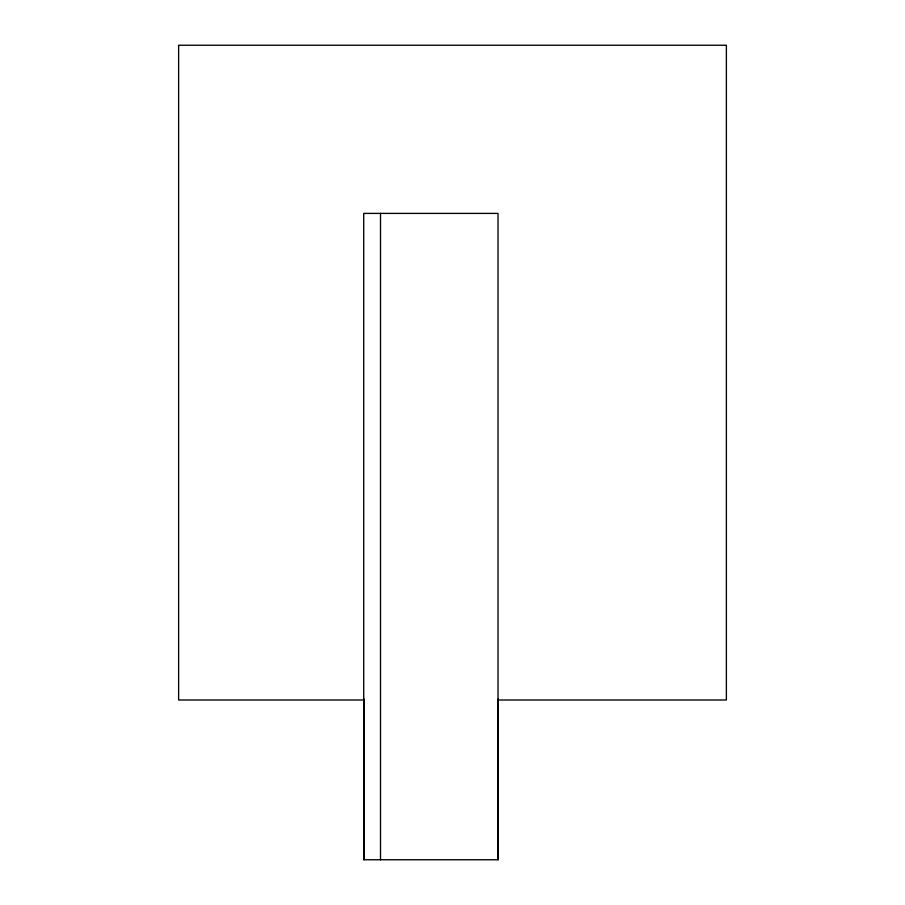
<?xml version="1.0" encoding="UTF-8"?>
<svg xmlns="http://www.w3.org/2000/svg" width="905" height="905" viewBox="0 0 905 905"><rect width="100%" height="100%" fill="white"/><g stroke="black" fill="none" stroke-linecap="round" stroke-linejoin="round"><path stroke-width="1.36" d="M363.561 699.995L178.624 699.995L178.624 45.25L726.376 45.25L726.376 699.995L497.671 699.995M498.282 698.864L498.282 859.75L363.719 859.75L363.719 213.399L498.022 213.399L498.022 859.75M380.507 213.399L380.507 859.75M363.98 698.864L363.98 859.75"/></g></svg>
